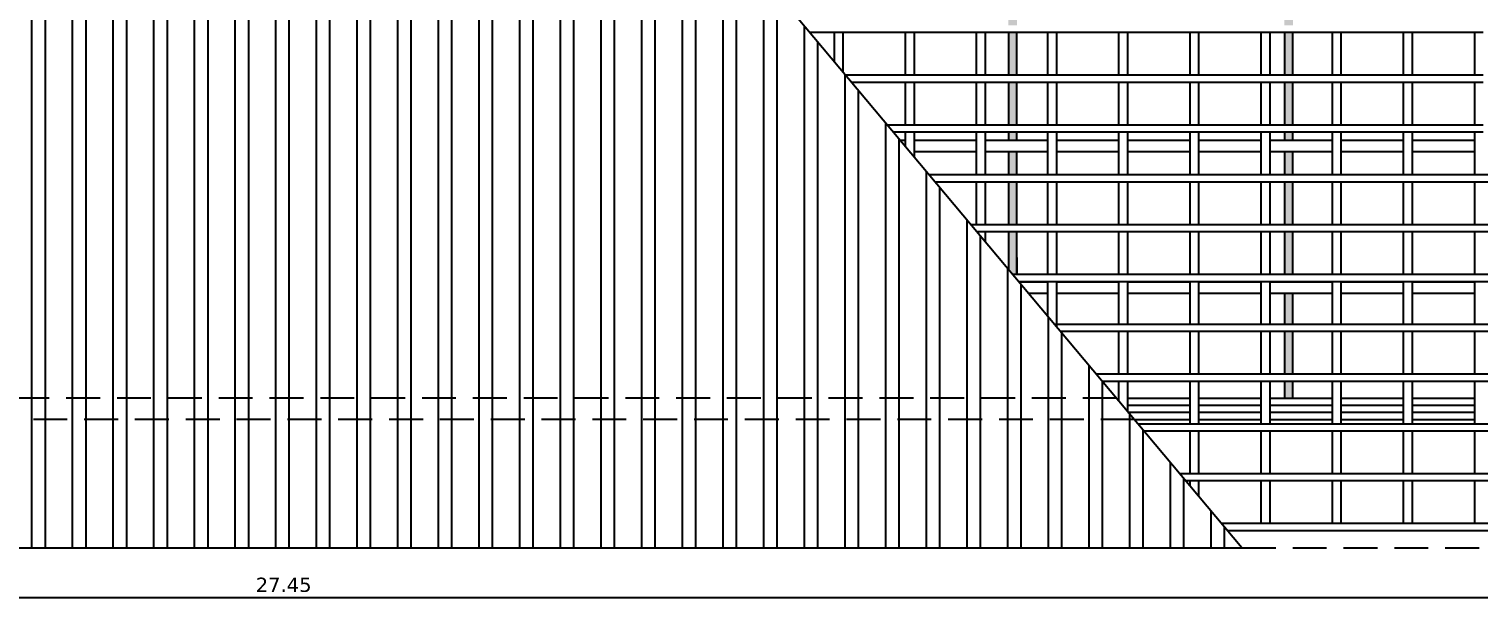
# Model space of a CAD drawing. Extents: x 249 to 354, y 55 to 132.
# Drawn here: x 329.82 to 340.01, y 90.37 to 94.4 of the extents above; entities that cross this region are included whole.
import ezdxf

# ---------------------------------------------------------------- set-up
doc = ezdxf.new("R2010")
doc.units = 0
doc.header["$LTSCALE"] = 0.005
doc.header["$PDMODE"] = 3
doc.linetypes.add('CONTINU', pattern=[0])
doc.linetypes.add('HIDDEN', pattern=[9.525, 6.35, -3.175])
doc.layers.get('0').update_dxf_attribs({"linetype": 'CONTINUOUS'})
doc.layers.get('Defpoints').update_dxf_attribs({"linetype": 'CONTINUOUS'})
for name, color, linetype in [('01', 1, 'CONTINUOUS'), ('A-PISOS-NIVEL', 1, 'CONTINUOUS'), ('A-PROJCOBERTURA', 7, 'HIDDEN'), ('ARQ-ALV-CORTE', 5, 'CONTINUOUS'), ('ARQ-ALV-ENCOBERTA', 8, 'CONTINUOUS'), ('ARQ-CTA-1_075', 1, 'CONTINUOUS'), ('ARQ-MOB-VISTA', 1, 'CONTINU'), ('ARQ-TLH-VISTA1', 2, 'CONTINUOUS'), ('ARQ-TLH-VISTA2', 1, 'CONTINUOUS'), ('EST-MAD-VISTA1', 2, 'CONTINUOUS')]:
    doc.layers.add(name, color=color, linetype=linetype)
doc.styles.add('FNDE Text Cota 0075', font='verdana.ttf', dxfattribs={"height": 0.1})
doc.dimstyles.new('FNDE 1-075', dxfattribs={"dimscale": 2.5, "dimtxt": 0.1, "dimasz": 0.015, "dimexe": 0.15, "dimexo": 0.15, "dimgap": 0.015, "dimtad": 1, "dimzin": 4, "dimdsep": 46, "dimtxsty": 'FNDE Text Cota 0075', "dimblk": 'tic', "dimcen": 0.025, "dimdle": 0.15, "dimse1": 1, "dimse2": 1, "dimclrd": 251, "dimclre": 251, "dimclrt": 256, "dimaunit": 1, "dimadec": 3, "dimazin": 0, "dimtfac": 1, "dimtix": 1, "dimtmove": 2, "dimatfit": 3, "dimldrblk": 'DOTSMALL', "dimfxl": 0.15, "dimtvp": 1, "dimtolj": 1, "dimtzin": 0, "dimarcsym": 0})

# ---------------------------------------------------------------- blocks, each defined once
blk = doc.blocks.new('tic')
at = {"color": 251}
for p, q in [((-1, 0), (1, 0)), ((0, -1), (0, 1))]:
    blk.add_line(p, q, dxfattribs=at)
blk.add_line((-0.6, -0.6), (0.6, 0.6))
blk = doc.blocks.new('*D62')
at = {"layer": 'ARQ-CTA-1_075', "color": 251, "lineweight": -2, "transparency": 16777216}
blk.add_line((317.923, 90.407), (345.298, 90.407), dxfattribs=at)
at = {"layer": 'Defpoints', "color": 0, "transparency": 16777216}
for p in [(317.886, 90.757), (345.336, 90.757), (345.336, 90.407)]:
    blk.add_point(p, dxfattribs=at)
at = {"layer": 'ARQ-CTA-1_075', "color": 251, "lineweight": -2, "transparency": 16777216, "xscale": 0.0375, "yscale": 0.0375, "zscale": 0.0375, "rotation": 180}
blk.add_blockref('tic', (317.886, 90.407), dxfattribs=at)
at = {"layer": 'ARQ-CTA-1_075', "color": 251, "lineweight": -2, "transparency": 16777216, "xscale": 0.0375, "yscale": 0.0375, "zscale": 0.0375}
blk.add_blockref('tic', (345.336, 90.407), dxfattribs=at)
at = {"layer": 'ARQ-CTA-1_075', "transparency": 16777216, "insert": (331.611, 90.496), "char_height": 0.1, "attachment_point": 5, "style": 'FNDE Text Cota 0075'}
blk.add_mtext('\\A1;27.45', dxfattribs=at)
blk = doc.blocks.new('_DotSmall')
at = {"color": 0, "linetype": 'ByBlock', "const_width": 0.5}
blk.add_lwpolyline([(-0.0625, 0, 1), (0.0625, 0, 1)], format="xyb", close=True, dxfattribs=at)

msp = doc.modelspace()

# ---------------------------------------------------------------- hatches: boundary and pattern name
at = {"layer": '01', "linetype": 'Continuous'}
h = msp.add_hatch(color=251, dxfattribs=at)
h.dxf.hatch_style = 1
h.paths.add_polyline_path([(336.704, 96.548), (336.764, 96.548), (336.764, 96.437), (336.704, 96.437)])
h.paths.add_polyline_path([(336.704, 96.737), (336.764, 96.737), (336.764, 96.628), (336.704, 96.628)])
h.paths.add_polyline_path([(336.704, 97.087), (336.764, 97.087), (336.764, 96.787), (336.704, 96.787)])
h.paths.add_polyline_path([(336.704, 97.437), (336.764, 97.437), (336.764, 97.137), (336.704, 97.137)])
h.paths.add_polyline_path([(336.704, 97.544), (336.764, 97.544), (336.764, 97.487), (336.704, 97.487)])
h.paths.add_polyline_path([(336.704, 97.787), (336.764, 97.787), (336.764, 97.624), (336.704, 97.624)])
h.paths.add_polyline_path([(336.704, 98.487), (336.764, 98.487), (336.764, 98.187), (336.704, 98.187)])
h.paths.add_polyline_path([(336.704, 98.137), (336.764, 98.137), (336.764, 97.837), (336.704, 97.837)])
h.paths.add_polyline_path([(336.704, 99.357), (336.764, 99.357), (336.764, 98.621), (336.704, 98.621)])
h.paths.add_polyline_path([(336.704, 98.541), (336.752, 98.541), (336.756, 98.537), (336.704, 98.537)])
h.paths.add_polyline_path([(336.752, 98.541), (336.764, 98.541), (336.764, 98.527)])
h.paths.add_polyline_path([(336.704, 96.387), (336.764, 96.387), (336.764, 96.087), (336.704, 96.087)])
h.paths.add_polyline_path([(336.704, 96.037), (336.764, 96.037), (336.764, 95.737), (336.704, 95.737)])
h.paths.add_polyline_path([(336.704, 95.687), (336.764, 95.687), (336.764, 95.622), (336.704, 95.622)])
h.paths.add_polyline_path([(336.704, 95.542), (336.764, 95.542), (336.764, 95.476), (336.704, 95.476)])
h.paths.add_polyline_path([(336.704, 95.426), (336.764, 95.426), (336.764, 95.126), (336.704, 95.126)])
h.paths.add_polyline_path([(336.704, 95.076), (336.764, 95.076), (336.764, 94.776), (336.704, 94.776)])
h.paths.add_polyline_path([(336.704, 94.726), (336.764, 94.726), (336.764, 94.615), (336.704, 94.615)])
h.paths.add_polyline_path([(336.704, 94.535), (336.764, 94.535), (336.764, 94.426), (336.704, 94.426)])
h.paths.add_polyline_path([(336.704, 94.376), (336.764, 94.376), (336.764, 94.076), (336.704, 94.076)])
h.paths.add_polyline_path([(336.704, 94.026), (336.764, 94.026), (336.764, 93.726), (336.704, 93.726)])
h.paths.add_polyline_path([(336.704, 93.676), (336.764, 93.676), (336.764, 93.619), (336.704, 93.619)])
h.paths.add_polyline_path([(336.704, 93.539), (336.764, 93.539), (336.764, 93.376), (336.704, 93.376)])
h.paths.add_polyline_path([(336.704, 92.976), (336.764, 92.976), (336.764, 92.676), (336.735, 92.676), (336.704, 92.714)])
h.paths.add_polyline_path([(336.704, 93.326), (336.764, 93.326), (336.764, 93.026), (336.704, 93.026)])
h = msp.add_hatch(color=251, dxfattribs=at)
h.dxf.hatch_style = 1
h.paths.add_polyline_path([(338.644, 91.926), (338.704, 91.926), (338.704, 91.807), (338.644, 91.807)])
h.paths.add_polyline_path([(338.644, 92.276), (338.704, 92.276), (338.704, 91.976), (338.644, 91.976)])
h.paths.add_polyline_path([(338.644, 92.542), (338.704, 92.542), (338.704, 92.326), (338.644, 92.326)])
h.paths.add_polyline_path([(338.644, 92.976), (338.704, 92.976), (338.704, 92.676), (338.644, 92.676)])
h.paths.add_polyline_path([(338.644, 92.626), (338.704, 92.626), (338.704, 92.622), (338.644, 92.622)])
h.paths.add_polyline_path([(338.644, 93.326), (338.704, 93.326), (338.704, 93.026), (338.644, 93.026)])
h.paths.add_polyline_path([(338.644, 93.676), (338.704, 93.676), (338.704, 93.619), (338.644, 93.619)])
h.paths.add_polyline_path([(338.644, 94.026), (338.704, 94.026), (338.704, 93.726), (338.644, 93.726)])
h.paths.add_polyline_path([(338.644, 94.376), (338.704, 94.376), (338.704, 94.076), (338.644, 94.076)])
h.paths.add_polyline_path([(338.644, 93.539), (338.704, 93.539), (338.704, 93.376), (338.644, 93.376)])
h.paths.add_polyline_path([(338.644, 94.535), (338.704, 94.535), (338.704, 94.426), (338.644, 94.426)])
h.paths.add_polyline_path([(338.644, 94.726), (338.704, 94.726), (338.704, 94.615), (338.644, 94.615)])
h.paths.add_polyline_path([(338.644, 95.076), (338.704, 95.076), (338.704, 94.776), (338.644, 94.776)])
h.paths.add_polyline_path([(338.644, 95.426), (338.704, 95.426), (338.704, 95.126), (338.644, 95.126)])
h.paths.add_polyline_path([(338.644, 95.542), (338.704, 95.542), (338.704, 95.476), (338.644, 95.476)])
h.paths.add_polyline_path([(338.644, 95.687), (338.668, 95.687), (338.656, 95.622), (338.644, 95.622)])
h.paths.add_polyline_path([(338.668, 95.687), (338.704, 95.884), (338.704, 95.622), (338.656, 95.622)])
h.paths.add_polyline_path([(338.644, 96.037), (338.704, 96.037), (338.704, 95.884), (338.678, 95.737), (338.644, 95.737)])
h.paths.add_polyline_path([(338.644, 96.285), (338.704, 96.214), (338.704, 96.087), (338.644, 96.087)])
h.paths.add_polyline_path([(338.644, 96.548), (338.704, 96.548), (338.704, 96.214), (338.644, 96.285)])
h.paths.add_polyline_path([(338.644, 97.544), (338.704, 97.544), (338.704, 96.628), (338.644, 96.628)])
h.paths.add_polyline_path([(338.644, 98.541), (338.704, 98.541), (338.704, 98.537), (338.704, 97.624), (338.644, 97.624)])
h.paths.add_polyline_path([(338.644, 99.357), (338.704, 99.357), (338.704, 98.621), (338.644, 98.621)])
at = {"layer": 'ARQ-MOB-VISTA'}
h = msp.add_hatch(dxfattribs=at)
h.set_pattern_fill('ANSI32', color=256, scale=0.03, angle=45, style=0)
h.set_pattern_definition([(90, (167.2492, 182.55026), (-0.28575, 6e-17), []), (90, (167.34446, 182.64551), (-0.28575, 6e-17), [])])
h.paths.add_polyline_path([(338.345, 90.757), (334.332, 95.542), (291.196, 95.542), (286.392, 90.757)])
h.paths.add_polyline_path([(313.211, 93.543), (313.597, 93.915), (312.826, 93.915)], flags=16)

# ---------------------------------------------------------------- linework, layer by layer
at = {"layer": 'A-PISOS-NIVEL', "color": 2}
for p, q in [((338.345, 90.757), (330.251, 100.407)), ((286.336, 90.757), (338.345, 90.757))]:
    msp.add_line(p, q, dxfattribs=at)
at = {"layer": 'A-PROJCOBERTURA', "ltscale": 7.5}
for p, q in [((337.465, 91.807), (287.386, 91.807)), ((337.591, 91.657), (287.236, 91.657)), ((338.345, 90.757), (345.336, 90.757))]:
    msp.add_line(p, q, dxfattribs=at)
at = {"layer": 'ARQ-ALV-CORTE'}
for p, q in [((337.541, 91.807), (337.981, 91.807)), ((338.041, 91.807), (338.481, 91.807)), ((338.541, 91.807), (338.981, 91.807)), ((339.041, 91.807), (339.481, 91.807)), ((339.541, 91.807), (339.981, 91.807)), ((337.591, 91.657), (337.981, 91.657)), ((338.041, 91.657), (338.481, 91.657)), ((338.541, 91.657), (338.981, 91.657)), ((339.041, 91.657), (339.481, 91.657)), ((339.541, 91.657), (339.981, 91.657))]:
    msp.add_line(p, q, dxfattribs=at)
at = {"layer": 'ARQ-ALV-ENCOBERTA', "color": 251}
for p, q in [((337.981, 91.757), (337.541, 91.757)), ((338.481, 91.757), (338.041, 91.757)), ((338.981, 91.757), (338.541, 91.757)), ((339.481, 91.757), (339.041, 91.757)), ((339.981, 91.757), (339.541, 91.757)), ((337.981, 91.707), (337.541, 91.707)), ((338.481, 91.707), (338.041, 91.707)), ((338.981, 91.707), (338.541, 91.707)), ((339.481, 91.707), (339.041, 91.707)), ((339.981, 91.707), (339.541, 91.707))]:
    msp.add_line(p, q, dxfattribs=at)
at = {"layer": 'ARQ-TLH-VISTA1', "color": 3}
for p, q in [((335.981, 93.619), (335.945, 93.619)), ((336.481, 93.619), (336.041, 93.619)), ((336.981, 93.619), (336.541, 93.619)), ((337.481, 93.619), (337.041, 93.619)), ((337.981, 93.619), (337.541, 93.619)), ((338.481, 93.619), (338.041, 93.619)), ((338.981, 93.619), (338.541, 93.619)), ((339.481, 93.619), (339.041, 93.619)), ((339.981, 93.619), (339.541, 93.619)), ((336.481, 93.539), (336.041, 93.539)), ((336.981, 93.539), (336.541, 93.539)), ((337.481, 93.539), (337.041, 93.539)), ((337.981, 93.539), (337.541, 93.539)), ((338.481, 93.539), (338.041, 93.539)), ((338.981, 93.539), (338.541, 93.539)), ((339.481, 93.539), (339.041, 93.539)), ((339.981, 93.539), (339.541, 93.539)), ((336.981, 92.622), (336.78, 92.622)), ((336.981, 92.542), (336.848, 92.542)), ((337.481, 92.622), (337.041, 92.622)), ((337.481, 92.542), (337.041, 92.542)), ((337.981, 92.622), (337.541, 92.622)), ((337.981, 92.542), (337.541, 92.542)), ((338.481, 92.622), (338.041, 92.622)), ((338.481, 92.542), (338.041, 92.542)), ((338.981, 92.622), (338.541, 92.622)), ((338.981, 92.542), (338.541, 92.542)), ((339.481, 92.622), (339.041, 92.622)), ((339.481, 92.542), (339.041, 92.542)), ((339.981, 92.622), (339.541, 92.622)), ((339.981, 92.542), (339.541, 92.542))]:
    msp.add_line(p, q, dxfattribs=at)
at = {"layer": 'ARQ-TLH-VISTA1'}
for p, q in [((338.348, 90.877), (338.288, 90.877)), ((339.348, 90.877), (339.288, 90.877))]:
    msp.add_line(p, q, dxfattribs=at)
for points in [[(335.481, 94.172), (335.481, 94.376)], [(335.541, 94.376), (335.541, 94.1)], [(335.981, 94.076), (335.981, 94.376)], [(336.041, 94.376), (336.041, 94.076)], [(336.481, 94.076), (336.481, 94.376)], [(336.541, 94.376), (336.541, 94.076)], [(336.981, 94.076), (336.981, 94.376)], [(337.041, 94.376), (337.041, 94.076)], [(337.481, 94.076), (337.481, 94.376)], [(337.541, 94.376), (337.541, 94.076)], [(337.981, 94.076), (337.981, 94.376)], [(338.041, 94.376), (338.041, 94.076)], [(338.481, 94.076), (338.481, 94.376)], [(338.541, 94.376), (338.541, 94.076)], [(338.981, 94.076), (338.981, 94.376)], [(339.041, 94.376), (339.041, 94.076)], [(339.481, 94.076), (339.481, 94.376)], [(339.541, 94.376), (339.541, 94.076)], [(339.981, 94.076), (339.981, 94.376)], [(335.981, 93.726), (335.981, 94.026)], [(336.041, 94.026), (336.041, 93.726)], [(336.481, 93.726), (336.481, 94.026)], [(336.541, 94.026), (336.541, 93.726)], [(336.981, 93.726), (336.981, 94.026)], [(337.041, 94.026), (337.041, 93.726)], [(337.481, 93.726), (337.481, 94.026)], [(337.541, 94.026), (337.541, 93.726)], [(337.981, 93.726), (337.981, 94.026)], [(338.041, 94.026), (338.041, 93.726)], [(338.481, 93.726), (338.481, 94.026)], [(338.541, 94.026), (338.541, 93.726)], [(338.981, 93.726), (338.981, 94.026)], [(339.041, 94.026), (339.041, 93.726)], [(339.481, 93.726), (339.481, 94.026)], [(339.541, 94.026), (339.541, 93.726)], [(339.981, 93.726), (339.981, 94.026)], [(335.981, 93.575), (335.981, 93.676)], [(336.041, 93.676), (336.041, 93.504)], [(336.481, 93.376), (336.481, 93.676)], [(336.541, 93.676), (336.541, 93.376)], [(336.981, 93.376), (336.981, 93.676)], [(337.041, 93.676), (337.041, 93.376)], [(337.481, 93.376), (337.481, 93.676)], [(337.541, 93.676), (337.541, 93.376)], [(337.981, 93.376), (337.981, 93.676)], [(338.041, 93.676), (338.041, 93.376)], [(338.481, 93.376), (338.481, 93.676)], [(338.541, 93.676), (338.541, 93.376)], [(338.981, 93.376), (338.981, 93.676)], [(339.041, 93.676), (339.041, 93.376)], [(339.481, 93.376), (339.481, 93.676)], [(339.541, 93.676), (339.541, 93.376)], [(339.981, 93.376), (339.981, 93.676)], [(336.481, 93.026), (336.481, 93.326)], [(336.541, 93.326), (336.541, 93.026)], [(336.981, 93.026), (336.981, 93.326)], [(337.041, 93.326), (337.041, 93.026)], [(337.481, 93.026), (337.481, 93.326)], [(337.541, 93.326), (337.541, 93.026)], [(337.981, 93.026), (337.981, 93.326)], [(338.041, 93.326), (338.041, 93.026)], [(338.481, 93.026), (338.481, 93.326)], [(338.541, 93.326), (338.541, 93.026)], [(338.981, 93.026), (338.981, 93.326)], [(339.041, 93.326), (339.041, 93.026)], [(339.481, 93.026), (339.481, 93.326)], [(339.541, 93.326), (339.541, 93.026)], [(339.981, 93.026), (339.981, 93.326)], [(336.541, 92.976), (336.541, 92.908)], [(336.981, 92.676), (336.981, 92.976)], [(337.041, 92.976), (337.041, 92.676)], [(337.481, 92.676), (337.481, 92.976)], [(337.541, 92.976), (337.541, 92.676)], [(337.981, 92.676), (337.981, 92.976)], [(338.041, 92.976), (338.041, 92.676)], [(338.481, 92.676), (338.481, 92.976)], [(338.541, 92.976), (338.541, 92.676)], [(338.981, 92.676), (338.981, 92.976)], [(339.041, 92.976), (339.041, 92.676)], [(339.481, 92.676), (339.481, 92.976)], [(339.541, 92.976), (339.541, 92.676)], [(339.981, 92.676), (339.981, 92.976)], [(336.981, 92.383), (336.981, 92.626)], [(337.041, 92.626), (337.041, 92.312)], [(337.481, 92.326), (337.481, 92.626)], [(337.541, 92.626), (337.541, 92.326)], [(337.981, 92.326), (337.981, 92.626)], [(338.041, 92.626), (338.041, 92.326)], [(338.481, 92.326), (338.481, 92.626)], [(338.541, 92.626), (338.541, 92.326)], [(338.981, 92.326), (338.981, 92.626)], [(339.041, 92.626), (339.041, 92.326)], [(339.481, 92.326), (339.481, 92.626)], [(339.541, 92.626), (339.541, 92.326)], [(339.981, 92.326), (339.981, 92.626)], [(337.481, 91.976), (337.481, 92.276)], [(337.541, 92.276), (337.541, 91.976)], [(337.981, 91.976), (337.981, 92.276)], [(338.041, 92.276), (338.041, 91.976)], [(338.481, 91.976), (338.481, 92.276)], [(338.541, 92.276), (338.541, 91.976)], [(338.981, 91.976), (338.981, 92.276)], [(339.041, 92.276), (339.041, 91.976)], [(339.481, 91.976), (339.481, 92.276)], [(339.541, 92.276), (339.541, 91.976)], [(339.981, 91.976), (339.981, 92.276)], [(337.481, 91.787), (337.481, 91.926)], [(337.541, 91.926), (337.541, 91.715)], [(337.981, 91.626), (337.981, 91.926)], [(338.041, 91.926), (338.041, 91.626)], [(338.481, 91.626), (338.481, 91.926)], [(338.541, 91.926), (338.541, 91.626)], [(338.981, 91.626), (338.981, 91.926)], [(339.041, 91.926), (339.041, 91.626)], [(339.481, 91.626), (339.481, 91.926)], [(339.541, 91.926), (339.541, 91.626)], [(339.981, 91.626), (339.981, 91.926)], [(337.981, 91.276), (337.981, 91.576)], [(338.041, 91.576), (338.041, 91.276)], [(338.481, 91.276), (338.481, 91.576)], [(338.541, 91.576), (338.541, 91.276)], [(338.981, 91.276), (338.981, 91.576)], [(339.041, 91.576), (339.041, 91.276)], [(339.481, 91.276), (339.481, 91.576)], [(339.541, 91.576), (339.541, 91.276)], [(339.981, 91.276), (339.981, 91.576)], [(337.981, 91.191), (337.981, 91.226)], [(338.041, 91.226), (338.041, 91.119)], [(338.481, 90.927), (338.481, 91.226)], [(338.541, 91.226), (338.541, 90.927)], [(338.981, 90.927), (338.981, 91.226)], [(339.041, 91.226), (339.041, 90.927)], [(339.481, 90.927), (339.481, 91.226)], [(339.541, 91.226), (339.541, 90.927)], [(339.981, 90.927), (339.981, 91.226)]]:
    msp.add_lwpolyline(points, dxfattribs=at)
at = {"layer": 'ARQ-TLH-VISTA2', "color": 1}
for p, q in [((339.041, 94.376), (335.31, 94.376)), ((339.541, 94.376), (339.041, 94.376)), ((340.041, 94.376), (339.541, 94.376)), ((339.041, 94.076), (335.561, 94.076)), ((339.541, 94.076), (339.041, 94.076)), ((340.041, 94.076), (339.541, 94.076)), ((339.041, 94.026), (335.603, 94.026)), ((339.541, 94.026), (339.041, 94.026)), ((340.041, 94.026), (339.541, 94.026)), ((339.041, 93.726), (335.855, 93.726)), ((339.541, 93.676), (335.897, 93.676)), ((339.541, 93.726), (339.041, 93.726)), ((340.041, 93.726), (339.541, 93.726)), ((340.041, 93.676), (339.541, 93.676)), ((336.481, 93.376), (336.148, 93.376)), ((336.981, 93.376), (336.481, 93.376)), ((337.481, 93.376), (336.981, 93.376)), ((337.981, 93.376), (337.481, 93.376)), ((338.481, 93.376), (337.981, 93.376)), ((338.981, 93.376), (338.481, 93.376)), ((339.481, 93.376), (338.981, 93.376)), ((339.981, 93.376), (339.481, 93.376)), ((340.481, 93.376), (339.981, 93.376)), ((336.481, 93.326), (336.19, 93.326)), ((336.981, 93.326), (336.481, 93.326)), ((337.481, 93.326), (336.981, 93.326)), ((337.981, 93.326), (337.481, 93.326)), ((338.481, 93.326), (337.981, 93.326)), ((338.981, 93.326), (338.481, 93.326)), ((339.481, 93.326), (338.981, 93.326)), ((339.981, 93.326), (339.481, 93.326)), ((340.481, 93.326), (339.981, 93.326)), ((336.481, 93.026), (336.442, 93.026)), ((336.981, 93.026), (336.481, 93.026)), ((336.981, 92.976), (336.484, 92.976)), ((337.481, 93.026), (336.981, 93.026)), ((337.481, 92.976), (336.981, 92.976)), ((337.981, 93.026), (337.481, 93.026)), ((337.981, 92.976), (337.481, 92.976)), ((338.481, 93.026), (337.981, 93.026)), ((338.481, 92.976), (337.981, 92.976)), ((338.981, 93.026), (338.481, 93.026)), ((338.981, 92.976), (338.481, 92.976)), ((339.481, 93.026), (338.981, 93.026)), ((339.481, 92.976), (338.981, 92.976)), ((339.981, 93.026), (339.481, 93.026)), ((339.981, 92.976), (339.481, 92.976)), ((340.481, 93.026), (339.981, 93.026)), ((340.481, 92.976), (339.981, 92.976)), ((336.981, 92.676), (336.735, 92.676)), ((336.981, 92.626), (336.777, 92.626)), ((337.481, 92.676), (336.981, 92.676)), ((337.481, 92.626), (336.981, 92.626)), ((337.981, 92.676), (337.481, 92.676)), ((337.981, 92.626), (337.481, 92.626)), ((338.481, 92.676), (337.981, 92.676)), ((338.481, 92.626), (337.981, 92.626)), ((338.981, 92.676), (338.481, 92.676)), ((338.981, 92.626), (338.481, 92.626)), ((339.481, 92.676), (338.981, 92.676)), ((339.481, 92.626), (338.981, 92.626)), ((339.981, 92.676), (339.481, 92.676)), ((339.981, 92.626), (339.481, 92.626)), ((340.481, 92.676), (339.981, 92.676)), ((340.481, 92.626), (339.981, 92.626)), ((337.481, 92.326), (337.029, 92.326)), ((337.981, 92.326), (337.481, 92.326)), ((338.481, 92.326), (337.981, 92.326)), ((338.981, 92.326), (338.481, 92.326)), ((339.481, 92.326), (338.981, 92.326)), ((339.981, 92.326), (339.481, 92.326)), ((340.481, 92.326), (339.981, 92.326)), ((337.481, 92.276), (337.071, 92.276)), ((337.981, 92.276), (337.481, 92.276)), ((338.481, 92.276), (337.981, 92.276)), ((338.981, 92.276), (338.481, 92.276)), ((339.481, 92.276), (338.981, 92.276)), ((339.981, 92.276), (339.481, 92.276)), ((340.481, 92.276), (339.981, 92.276)), ((337.481, 91.976), (337.322, 91.976)), ((337.481, 91.926), (337.364, 91.926)), ((337.981, 91.976), (337.481, 91.976)), ((337.981, 91.926), (337.481, 91.926)), ((338.481, 91.976), (337.981, 91.976)), ((338.481, 91.926), (337.981, 91.926)), ((338.981, 91.976), (338.481, 91.976)), ((338.981, 91.926), (338.481, 91.926)), ((339.481, 91.976), (338.981, 91.976)), ((339.481, 91.926), (338.981, 91.926)), ((339.981, 91.976), (339.481, 91.976)), ((339.981, 91.926), (339.481, 91.926)), ((340.481, 91.976), (339.981, 91.976)), ((340.481, 91.926), (339.981, 91.926)), ((337.981, 91.626), (337.616, 91.626)), ((338.481, 91.626), (337.981, 91.626)), ((338.981, 91.626), (338.481, 91.626)), ((339.481, 91.626), (338.981, 91.626)), ((339.981, 91.626), (339.481, 91.626)), ((340.481, 91.626), (339.981, 91.626)), ((337.981, 91.576), (337.658, 91.576)), ((338.481, 91.576), (337.981, 91.576)), ((338.981, 91.576), (338.481, 91.576)), ((339.481, 91.576), (338.981, 91.576)), ((339.981, 91.576), (339.481, 91.576)), ((340.481, 91.576), (339.981, 91.576)), ((337.981, 91.276), (337.909, 91.276)), ((337.981, 91.226), (337.951, 91.226)), ((338.481, 91.276), (337.981, 91.276)), ((338.481, 91.226), (337.981, 91.226)), ((338.981, 91.276), (338.481, 91.276)), ((338.981, 91.226), (338.481, 91.226)), ((339.481, 91.276), (338.981, 91.276)), ((339.481, 91.226), (338.981, 91.226)), ((339.981, 91.276), (339.481, 91.276)), ((339.981, 91.226), (339.481, 91.226)), ((340.481, 91.276), (339.981, 91.276)), ((340.481, 91.226), (339.981, 91.226)), ((343.148, 90.926), (338.203, 90.927)), ((343.19, 90.876), (338.245, 90.877))]:
    msp.add_line(p, q, dxfattribs=at)
at = {"layer": 'EST-MAD-VISTA1', "color": 4}
for points in [[(336.704, 94.376), (336.704, 94.076)], [(336.764, 94.076), (336.764, 94.376)], [(338.644, 94.376), (338.644, 94.076)], [(338.704, 94.076), (338.704, 94.376)], [(336.704, 94.026), (336.704, 93.726)], [(336.764, 93.726), (336.764, 94.026)], [(338.644, 94.026), (338.644, 93.726)], [(338.704, 93.726), (338.704, 94.026)], [(336.704, 93.676), (336.704, 93.619)], [(336.764, 93.619), (336.764, 93.676)], [(338.644, 93.676), (338.644, 93.619)], [(338.704, 93.619), (338.704, 93.676)], [(336.704, 93.539), (336.704, 93.376)], [(336.764, 93.376), (336.764, 93.539)], [(338.644, 93.539), (338.644, 93.376)], [(338.704, 93.376), (338.704, 93.539)], [(336.704, 93.326), (336.704, 93.026)], [(336.764, 93.026), (336.764, 93.326)], [(338.644, 93.326), (338.644, 93.026)], [(338.704, 93.026), (338.704, 93.326)], [(336.704, 92.976), (336.704, 92.714)], [(336.764, 92.795), (336.764, 92.676), (336.764, 92.976)], [(338.644, 92.976), (338.644, 92.676)], [(338.704, 92.676), (338.704, 92.976)], [(338.644, 92.626), (338.644, 92.622)], [(338.704, 92.622), (338.704, 92.626)], [(338.644, 92.542), (338.644, 92.326)], [(338.704, 92.326), (338.704, 92.542)], [(338.644, 92.276), (338.644, 91.976)], [(338.704, 91.976), (338.704, 92.276)], [(338.644, 91.926), (338.644, 91.807), (338.704, 91.807), (338.704, 91.926)]]:
    msp.add_lwpolyline(points, dxfattribs=at)

# ---------------------------------------------------------------- dimensions: what is measured, and where the dimension line sits
at = {"layer": 'ARQ-CTA-1_075'}
dim = msp.add_linear_dim(base=(345.336, 90.407), p1=(317.886, 90.757), p2=(345.336, 90.757), dimstyle='FNDE 1-075', dxfattribs=at)
dim.commit()
dim.dimension.update_dxf_attribs({"geometry": '*D62', "text_midpoint": (331.611, 90.496)})

doc.saveas('drawing.dxf')
